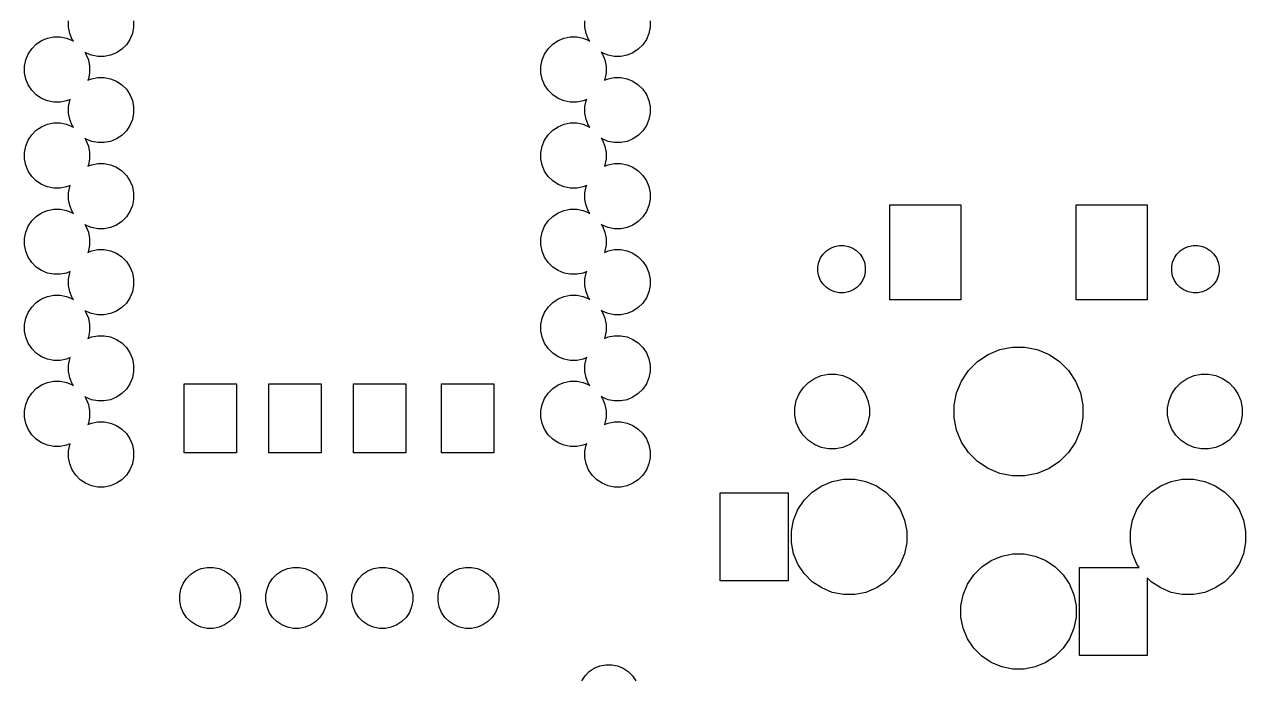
# Model space of a CAD drawing. Extents: x 3.46 to 9.62, y -5.56 to -1.5.
# Drawn here: x 3.591 to 5.01, y -3.029 to -2.271 of the extents above; entities that cross this region are included whole.
import ezdxf

# ---------------------------------------------------------------- set-up
doc = ezdxf.new("R2010")
doc.units = 0
doc.header["$MEASUREMENT"] = 0
doc.layers.add('BLACK', color=7, linetype='CONTINUOUS')

msp = doc.modelspace()

# ---------------------------------------------------------------- linework, layer by layer
at = {"layer": 'BLACK', "linetype": 'CONTINUOUS'}
for p, q in [((3.64239, -2.27404), (3.64239, -2.26657)), ((3.71814, -2.26657), (3.71814, -2.27404)), ((4.24239, -2.27404), (4.24239, -2.26657)), ((4.31814, -2.26657), (4.31814, -2.27404)), ((3.64385, -2.28135), (3.64239, -2.27404)), ((3.6467, -2.28824), (3.64385, -2.28135)), ((3.71669, -2.28135), (3.71383, -2.28824)), ((3.71814, -2.27404), (3.71669, -2.28135)), ((4.24385, -2.28135), (4.24239, -2.27404)), ((4.2467, -2.28824), (4.24385, -2.28135)), ((4.31669, -2.28135), (4.31383, -2.28824)), ((4.31814, -2.27404), (4.31669, -2.28135)), ((3.59972, -2.29909), (3.60499, -2.29381)), ((3.60499, -2.29381), (3.61119, -2.28966)), ((3.61119, -2.28966), (3.61809, -2.28681)), ((3.61809, -2.28681), (3.6254, -2.28535)), ((3.6254, -2.28535), (3.63286, -2.28535)), ((3.63286, -2.28535), (3.64018, -2.28681)), ((3.64018, -2.28681), (3.64707, -2.28966)), ((3.64812, -2.29036), (3.6467, -2.28824)), ((3.64707, -2.28966), (3.64812, -2.29036)), ((3.70969, -2.29445), (3.70441, -2.29972)), ((3.71383, -2.28824), (3.70969, -2.29445)), ((4.19972, -2.29909), (4.20499, -2.29381)), ((4.20499, -2.29381), (4.21119, -2.28966)), ((4.21119, -2.28966), (4.21809, -2.28681)), ((4.21809, -2.28681), (4.2254, -2.28535)), ((4.2254, -2.28535), (4.23286, -2.28535)), ((4.23286, -2.28535), (4.24018, -2.28681)), ((4.24018, -2.28681), (4.24707, -2.28966)), ((4.24812, -2.29036), (4.2467, -2.28824)), ((4.24707, -2.28966), (4.24812, -2.29036)), ((4.30969, -2.29445), (4.30441, -2.29972)), ((4.31383, -2.28824), (4.30969, -2.29445)), ((3.59126, -2.3195), (3.59272, -2.31218)), ((3.59272, -2.31218), (3.59557, -2.30529)), ((3.59557, -2.30529), (3.59972, -2.29909)), ((3.66233, -2.30387), (3.66128, -2.30317)), ((3.66128, -2.30317), (3.6627, -2.30529)), ((3.66922, -2.30672), (3.66233, -2.30387)), ((3.6627, -2.30529), (3.66555, -2.31218)), ((3.66555, -2.31218), (3.66701, -2.3195)), ((3.67654, -2.30818), (3.66922, -2.30672)), ((3.684, -2.30818), (3.67654, -2.30818)), ((3.69132, -2.30672), (3.684, -2.30818)), ((3.69821, -2.30387), (3.69132, -2.30672)), ((3.70441, -2.29972), (3.69821, -2.30387)), ((4.19126, -2.3195), (4.19272, -2.31218)), ((4.19272, -2.31218), (4.19557, -2.30529)), ((4.19557, -2.30529), (4.19972, -2.29909)), ((4.26233, -2.30387), (4.26128, -2.30317)), ((4.26128, -2.30317), (4.2627, -2.30529)), ((4.26922, -2.30672), (4.26233, -2.30387)), ((4.2627, -2.30529), (4.26555, -2.31218)), ((4.26555, -2.31218), (4.26701, -2.3195)), ((4.27654, -2.30818), (4.26922, -2.30672)), ((4.284, -2.30818), (4.27654, -2.30818)), ((4.29132, -2.30672), (4.284, -2.30818)), ((4.29821, -2.30387), (4.29132, -2.30672)), ((4.30441, -2.29972), (4.29821, -2.30387)), ((3.59126, -2.32696), (3.59126, -2.3195)), ((3.66701, -2.3195), (3.66701, -2.32696)), ((4.19126, -2.32696), (4.19126, -2.3195)), ((4.26701, -2.3195), (4.26701, -2.32696)), ((3.59272, -2.33428), (3.59126, -2.32696)), ((3.59557, -2.34117), (3.59272, -2.33428)), ((3.66499, -2.33564), (3.66922, -2.33389)), ((3.66555, -2.33428), (3.66499, -2.33564)), ((3.66701, -2.32696), (3.66555, -2.33428)), ((3.66922, -2.33389), (3.67654, -2.33243)), ((3.67654, -2.33243), (3.684, -2.33243)), ((3.684, -2.33243), (3.69132, -2.33389)), ((3.69132, -2.33389), (3.69821, -2.33674)), ((3.69821, -2.33674), (3.70441, -2.34089)), ((4.19272, -2.33428), (4.19126, -2.32696)), ((4.19557, -2.34117), (4.19272, -2.33428)), ((4.26499, -2.33564), (4.26922, -2.33389)), ((4.26555, -2.33428), (4.26499, -2.33564)), ((4.26701, -2.32696), (4.26555, -2.33428)), ((4.26922, -2.33389), (4.27654, -2.33243)), ((4.27654, -2.33243), (4.284, -2.33243)), ((4.284, -2.33243), (4.29132, -2.33389)), ((4.29132, -2.33389), (4.29821, -2.33674)), ((4.29821, -2.33674), (4.30441, -2.34089)), ((3.59972, -2.34737), (3.59557, -2.34117)), ((3.60499, -2.35265), (3.59972, -2.34737)), ((3.61119, -2.35679), (3.60499, -2.35265)), ((3.70441, -2.34089), (3.70969, -2.34616)), ((3.70969, -2.34616), (3.71383, -2.35236)), ((3.71383, -2.35236), (3.71669, -2.35926)), ((4.19972, -2.34737), (4.19557, -2.34117)), ((4.20499, -2.35265), (4.19972, -2.34737)), ((4.21119, -2.35679), (4.20499, -2.35265)), ((4.30441, -2.34089), (4.30969, -2.34616)), ((4.30969, -2.34616), (4.31383, -2.35236)), ((4.31383, -2.35236), (4.31669, -2.35926)), ((3.61809, -2.35965), (3.61119, -2.35679)), ((3.6254, -2.3611), (3.61809, -2.35965)), ((3.63286, -2.3611), (3.6254, -2.3611)), ((3.64018, -2.35965), (3.63286, -2.3611)), ((3.64441, -2.35789), (3.64018, -2.35965)), ((3.64239, -2.36657), (3.64385, -2.35926)), ((3.64239, -2.37404), (3.64239, -2.36657)), ((3.64385, -2.35926), (3.64441, -2.35789)), ((3.71669, -2.35926), (3.71814, -2.36657)), ((3.71814, -2.36657), (3.71814, -2.37404)), ((4.21809, -2.35965), (4.21119, -2.35679)), ((4.2254, -2.3611), (4.21809, -2.35965)), ((4.23286, -2.3611), (4.2254, -2.3611)), ((4.24018, -2.35965), (4.23286, -2.3611)), ((4.24441, -2.35789), (4.24018, -2.35965)), ((4.24239, -2.36657), (4.24385, -2.35926)), ((4.24239, -2.37404), (4.24239, -2.36657)), ((4.24385, -2.35926), (4.24441, -2.35789)), ((4.31669, -2.35926), (4.31814, -2.36657)), ((4.31814, -2.36657), (4.31814, -2.37404)), ((3.64385, -2.38135), (3.64239, -2.37404)), ((3.6467, -2.38824), (3.64385, -2.38135)), ((3.71669, -2.38135), (3.71383, -2.38824)), ((3.71814, -2.37404), (3.71669, -2.38135)), ((4.24385, -2.38135), (4.24239, -2.37404)), ((4.2467, -2.38824), (4.24385, -2.38135)), ((4.31669, -2.38135), (4.31383, -2.38824)), ((4.31814, -2.37404), (4.31669, -2.38135)), ((3.59972, -2.39909), (3.60499, -2.39381)), ((3.60499, -2.39381), (3.61119, -2.38966)), ((3.61119, -2.38966), (3.61809, -2.38681)), ((3.61809, -2.38681), (3.6254, -2.38535)), ((3.6254, -2.38535), (3.63286, -2.38535)), ((3.63286, -2.38535), (3.64018, -2.38681)), ((3.64018, -2.38681), (3.64707, -2.38966)), ((3.64812, -2.39036), (3.6467, -2.38824)), ((3.64707, -2.38966), (3.64812, -2.39036)), ((3.70969, -2.39445), (3.70441, -2.39972)), ((3.71383, -2.38824), (3.70969, -2.39445)), ((4.19972, -2.39909), (4.20499, -2.39381)), ((4.20499, -2.39381), (4.21119, -2.38966)), ((4.21119, -2.38966), (4.21809, -2.38681)), ((4.21809, -2.38681), (4.2254, -2.38535)), ((4.2254, -2.38535), (4.23286, -2.38535)), ((4.23286, -2.38535), (4.24018, -2.38681)), ((4.24018, -2.38681), (4.24707, -2.38966)), ((4.24812, -2.39036), (4.2467, -2.38824)), ((4.24707, -2.38966), (4.24812, -2.39036)), ((4.30969, -2.39445), (4.30441, -2.39972)), ((4.31383, -2.38824), (4.30969, -2.39445)), ((3.59272, -2.41218), (3.59557, -2.40529)), ((3.59557, -2.40529), (3.59972, -2.39909)), ((3.66233, -2.40387), (3.66128, -2.40317)), ((3.66128, -2.40317), (3.6627, -2.40529)), ((3.66922, -2.40672), (3.66233, -2.40387)), ((3.6627, -2.40529), (3.66555, -2.41218)), ((3.67654, -2.40818), (3.66922, -2.40672)), ((3.684, -2.40818), (3.67654, -2.40818)), ((3.69132, -2.40672), (3.684, -2.40818)), ((3.69821, -2.40387), (3.69132, -2.40672)), ((3.70441, -2.39972), (3.69821, -2.40387)), ((4.19272, -2.41218), (4.19557, -2.40529)), ((4.19557, -2.40529), (4.19972, -2.39909)), ((4.26233, -2.40387), (4.26128, -2.40317)), ((4.26128, -2.40317), (4.2627, -2.40529)), ((4.26922, -2.40672), (4.26233, -2.40387)), ((4.2627, -2.40529), (4.26555, -2.41218)), ((4.27654, -2.40818), (4.26922, -2.40672)), ((4.284, -2.40818), (4.27654, -2.40818)), ((4.29132, -2.40672), (4.284, -2.40818)), ((4.29821, -2.40387), (4.29132, -2.40672)), ((4.30441, -2.39972), (4.29821, -2.40387)), ((3.59126, -2.4195), (3.59272, -2.41218)), ((3.59126, -2.42696), (3.59126, -2.4195)), ((3.66555, -2.41218), (3.66701, -2.4195)), ((3.66701, -2.4195), (3.66701, -2.42696)), ((4.19126, -2.4195), (4.19272, -2.41218)), ((4.19126, -2.42696), (4.19126, -2.4195)), ((4.26555, -2.41218), (4.26701, -2.4195)), ((4.26701, -2.4195), (4.26701, -2.42696)), ((3.59272, -2.43428), (3.59126, -2.42696)), ((3.59557, -2.44117), (3.59272, -2.43428)), ((3.66499, -2.43564), (3.66922, -2.43389)), ((3.66555, -2.43428), (3.66499, -2.43564)), ((3.66701, -2.42696), (3.66555, -2.43428)), ((3.66922, -2.43389), (3.67654, -2.43243)), ((3.67654, -2.43243), (3.684, -2.43243)), ((3.684, -2.43243), (3.69132, -2.43389)), ((3.69132, -2.43389), (3.69821, -2.43674)), ((3.69821, -2.43674), (3.70441, -2.44089)), ((4.19272, -2.43428), (4.19126, -2.42696)), ((4.19557, -2.44117), (4.19272, -2.43428)), ((4.26499, -2.43564), (4.26922, -2.43389)), ((4.26555, -2.43428), (4.26499, -2.43564)), ((4.26701, -2.42696), (4.26555, -2.43428)), ((4.26922, -2.43389), (4.27654, -2.43243)), ((4.27654, -2.43243), (4.284, -2.43243)), ((4.284, -2.43243), (4.29132, -2.43389)), ((4.29132, -2.43389), (4.29821, -2.43674)), ((4.29821, -2.43674), (4.30441, -2.44089)), ((3.59972, -2.44737), (3.59557, -2.44117)), ((3.60499, -2.45265), (3.59972, -2.44737)), ((3.61119, -2.45679), (3.60499, -2.45265)), ((3.70441, -2.44089), (3.70969, -2.44616)), ((3.70969, -2.44616), (3.71383, -2.45236)), ((3.71383, -2.45236), (3.71669, -2.45926)), ((4.19972, -2.44737), (4.19557, -2.44117)), ((4.20499, -2.45265), (4.19972, -2.44737)), ((4.21119, -2.45679), (4.20499, -2.45265)), ((4.30441, -2.44089), (4.30969, -2.44616)), ((4.30969, -2.44616), (4.31383, -2.45236)), ((4.31383, -2.45236), (4.31669, -2.45926)), ((3.61809, -2.45965), (3.61119, -2.45679)), ((3.6254, -2.4611), (3.61809, -2.45965)), ((3.63286, -2.4611), (3.6254, -2.4611)), ((3.64018, -2.45965), (3.63286, -2.4611)), ((3.64441, -2.45789), (3.64018, -2.45965)), ((3.64239, -2.46657), (3.64385, -2.45926)), ((3.64239, -2.47404), (3.64239, -2.46657)), ((3.64385, -2.45926), (3.64441, -2.45789)), ((3.71669, -2.45926), (3.71814, -2.46657)), ((3.71814, -2.46657), (3.71814, -2.47404)), ((4.21809, -2.45965), (4.21119, -2.45679)), ((4.2254, -2.4611), (4.21809, -2.45965)), ((4.23286, -2.4611), (4.2254, -2.4611)), ((4.24018, -2.45965), (4.23286, -2.4611)), ((4.24441, -2.45789), (4.24018, -2.45965)), ((4.24239, -2.46657), (4.24385, -2.45926)), ((4.24239, -2.47404), (4.24239, -2.46657)), ((4.24385, -2.45926), (4.24441, -2.45789)), ((4.31669, -2.45926), (4.31814, -2.46657)), ((4.31814, -2.46657), (4.31814, -2.47404)), ((3.64385, -2.48135), (3.64239, -2.47404)), ((3.6467, -2.48825), (3.64385, -2.48135)), ((3.71669, -2.48135), (3.71383, -2.48825)), ((3.71814, -2.47404), (3.71669, -2.48135)), ((4.24385, -2.48135), (4.24239, -2.47404)), ((4.2467, -2.48825), (4.24385, -2.48135)), ((4.31669, -2.48135), (4.31383, -2.48825)), ((4.31814, -2.47404), (4.31669, -2.48135)), ((4.59646, -2.59059), (4.59646, -2.48035)), ((4.59646, -2.48035), (4.67913, -2.48035)), ((4.67913, -2.48035), (4.67913, -2.59059)), ((4.81299, -2.59059), (4.81299, -2.48035)), ((4.81299, -2.48035), (4.89567, -2.48035)), ((4.89567, -2.48035), (4.89567, -2.59059)), ((3.59972, -2.49909), (3.60499, -2.49381)), ((3.60499, -2.49381), (3.61119, -2.48966)), ((3.61119, -2.48966), (3.61809, -2.48681)), ((3.61809, -2.48681), (3.6254, -2.48535)), ((3.6254, -2.48535), (3.63286, -2.48535)), ((3.63286, -2.48535), (3.64018, -2.48681)), ((3.64018, -2.48681), (3.64707, -2.48966)), ((3.64812, -2.49036), (3.6467, -2.48825)), ((3.64707, -2.48966), (3.64812, -2.49036)), ((3.70969, -2.49445), (3.70441, -2.49972)), ((3.71383, -2.48825), (3.70969, -2.49445)), ((4.19972, -2.49909), (4.20499, -2.49381)), ((4.20499, -2.49381), (4.21119, -2.48966)), ((4.21119, -2.48966), (4.21809, -2.48681)), ((4.21809, -2.48681), (4.2254, -2.48535)), ((4.2254, -2.48535), (4.23286, -2.48535)), ((4.23286, -2.48535), (4.24018, -2.48681)), ((4.24018, -2.48681), (4.24707, -2.48966)), ((4.24812, -2.49036), (4.2467, -2.48825)), ((4.24707, -2.48966), (4.24812, -2.49036)), ((4.30969, -2.49445), (4.30441, -2.49972)), ((4.31383, -2.48825), (4.30969, -2.49445)), ((3.59272, -2.51218), (3.59557, -2.50529)), ((3.59557, -2.50529), (3.59972, -2.49909)), ((3.66233, -2.50387), (3.66128, -2.50317)), ((3.66128, -2.50317), (3.6627, -2.50529)), ((3.66922, -2.50672), (3.66233, -2.50387)), ((3.6627, -2.50529), (3.66555, -2.51218)), ((3.67654, -2.50818), (3.66922, -2.50672)), ((3.684, -2.50818), (3.67654, -2.50818)), ((3.69132, -2.50672), (3.684, -2.50818)), ((3.69821, -2.50387), (3.69132, -2.50672)), ((3.70441, -2.49972), (3.69821, -2.50387)), ((4.19272, -2.51218), (4.19557, -2.50529)), ((4.19557, -2.50529), (4.19972, -2.49909)), ((4.26233, -2.50387), (4.26128, -2.50317)), ((4.26128, -2.50317), (4.2627, -2.50529)), ((4.26922, -2.50672), (4.26233, -2.50387)), ((4.2627, -2.50529), (4.26555, -2.51218)), ((4.27654, -2.50818), (4.26922, -2.50672)), ((4.284, -2.50818), (4.27654, -2.50818)), ((4.29132, -2.50672), (4.284, -2.50818)), ((4.29821, -2.50387), (4.29132, -2.50672)), ((4.30441, -2.49972), (4.29821, -2.50387)), ((3.59126, -2.5195), (3.59272, -2.51218)), ((3.59126, -2.52696), (3.59126, -2.5195)), ((3.66555, -2.51218), (3.66701, -2.5195)), ((3.66701, -2.5195), (3.66701, -2.52696)), ((4.19126, -2.5195), (4.19272, -2.51218)), ((4.19126, -2.52696), (4.19126, -2.5195)), ((4.26555, -2.51218), (4.26701, -2.5195)), ((4.26701, -2.5195), (4.26701, -2.52696)), ((3.59272, -2.53428), (3.59126, -2.52696)), ((3.59557, -2.54117), (3.59272, -2.53428)), ((3.66499, -2.53564), (3.66922, -2.53389)), ((3.66555, -2.53428), (3.66499, -2.53564)), ((3.66701, -2.52696), (3.66555, -2.53428)), ((3.66922, -2.53389), (3.67654, -2.53243)), ((3.67654, -2.53243), (3.684, -2.53243)), ((3.684, -2.53243), (3.69132, -2.53389)), ((3.69132, -2.53389), (3.69821, -2.53674)), ((3.69821, -2.53674), (3.70441, -2.54089)), ((4.19272, -2.53428), (4.19126, -2.52696)), ((4.19557, -2.54117), (4.19272, -2.53428)), ((4.26499, -2.53564), (4.26922, -2.53389)), ((4.26555, -2.53428), (4.26499, -2.53564)), ((4.26701, -2.52696), (4.26555, -2.53428)), ((4.26922, -2.53389), (4.27654, -2.53243)), ((4.27654, -2.53243), (4.284, -2.53243)), ((4.284, -2.53243), (4.29132, -2.53389)), ((4.29132, -2.53389), (4.29821, -2.53674)), ((4.29821, -2.53674), (4.30441, -2.54089)), ((4.51613, -2.54206), (4.51914, -2.53755)), ((4.51914, -2.53755), (4.52298, -2.53371)), ((4.52298, -2.53371), (4.5275, -2.5307)), ((4.5275, -2.5307), (4.53251, -2.52862)), ((4.53251, -2.52862), (4.53784, -2.52756)), ((4.53784, -2.52756), (4.54327, -2.52756)), ((4.54327, -2.52756), (4.54859, -2.52862)), ((4.54859, -2.52862), (4.55361, -2.5307)), ((4.55361, -2.5307), (4.55812, -2.53371)), ((4.55812, -2.53371), (4.56196, -2.53755)), ((4.56196, -2.53755), (4.56497, -2.54206)), ((4.92715, -2.54206), (4.93017, -2.53755)), ((4.93017, -2.53755), (4.93401, -2.53371)), ((4.93401, -2.53371), (4.93852, -2.5307)), ((4.93852, -2.5307), (4.94354, -2.52862)), ((4.94354, -2.52862), (4.94886, -2.52756)), ((4.94886, -2.52756), (4.95429, -2.52756)), ((4.95429, -2.52756), (4.95961, -2.52862)), ((4.95961, -2.52862), (4.96463, -2.5307)), ((4.96463, -2.5307), (4.96914, -2.53371)), ((4.96914, -2.53371), (4.97298, -2.53755)), ((4.97298, -2.53755), (4.976, -2.54206)), ((3.59972, -2.54737), (3.59557, -2.54117)), ((3.60499, -2.55265), (3.59972, -2.54737)), ((3.61119, -2.55679), (3.60499, -2.55265)), ((3.70441, -2.54089), (3.70969, -2.54616)), ((3.70969, -2.54616), (3.71383, -2.55236)), ((3.71383, -2.55236), (3.71669, -2.55926)), ((4.19972, -2.54737), (4.19557, -2.54117)), ((4.20499, -2.55265), (4.19972, -2.54737)), ((4.21119, -2.55679), (4.20499, -2.55265)), ((4.30441, -2.54089), (4.30969, -2.54616)), ((4.30969, -2.54616), (4.31383, -2.55236)), ((4.31383, -2.55236), (4.31669, -2.55926)), ((4.51299, -2.5524), (4.51405, -2.54708)), ((4.51299, -2.55783), (4.51299, -2.5524)), ((4.51405, -2.54708), (4.51613, -2.54206)), ((4.56497, -2.54206), (4.56705, -2.54708)), ((4.56705, -2.54708), (4.56811, -2.5524)), ((4.56811, -2.5524), (4.56811, -2.55783)), ((4.92402, -2.5524), (4.92507, -2.54708)), ((4.92402, -2.55783), (4.92402, -2.5524)), ((4.92507, -2.54708), (4.92715, -2.54206)), ((4.976, -2.54206), (4.97807, -2.54708)), ((4.97807, -2.54708), (4.97913, -2.5524)), ((4.97913, -2.5524), (4.97913, -2.55783)), ((3.61809, -2.55965), (3.61119, -2.55679)), ((3.6254, -2.5611), (3.61809, -2.55965)), ((3.63286, -2.5611), (3.6254, -2.5611)), ((3.64018, -2.55965), (3.63286, -2.5611)), ((3.64441, -2.55789), (3.64018, -2.55965)), ((3.64239, -2.56657), (3.64385, -2.55926)), ((3.64239, -2.57404), (3.64239, -2.56657)), ((3.64385, -2.55926), (3.64441, -2.55789)), ((3.71669, -2.55926), (3.71814, -2.56657)), ((3.71814, -2.56657), (3.71814, -2.57404)), ((4.21809, -2.55965), (4.21119, -2.55679)), ((4.2254, -2.5611), (4.21809, -2.55965)), ((4.23286, -2.5611), (4.2254, -2.5611)), ((4.24018, -2.55965), (4.23286, -2.5611)), ((4.24441, -2.55789), (4.24018, -2.55965)), ((4.24239, -2.56657), (4.24385, -2.55926)), ((4.24239, -2.57404), (4.24239, -2.56657)), ((4.24385, -2.55926), (4.24441, -2.55789)), ((4.31669, -2.55926), (4.31814, -2.56657)), ((4.31814, -2.56657), (4.31814, -2.57404)), ((4.51405, -2.56316), (4.51299, -2.55783)), ((4.51613, -2.56817), (4.51405, -2.56316)), ((4.56705, -2.56316), (4.56497, -2.56817)), ((4.56811, -2.55783), (4.56705, -2.56316)), ((4.92507, -2.56316), (4.92402, -2.55783)), ((4.92715, -2.56817), (4.92507, -2.56316)), ((4.97807, -2.56316), (4.976, -2.56817)), ((4.97913, -2.55783), (4.97807, -2.56316)), ((3.64385, -2.58135), (3.64239, -2.57404)), ((3.6467, -2.58825), (3.64385, -2.58135)), ((3.71669, -2.58135), (3.71383, -2.58825)), ((3.71814, -2.57404), (3.71669, -2.58135)), ((4.24385, -2.58135), (4.24239, -2.57404)), ((4.2467, -2.58825), (4.24385, -2.58135)), ((4.31669, -2.58135), (4.31383, -2.58825)), ((4.31814, -2.57404), (4.31669, -2.58135)), ((4.51914, -2.57269), (4.51613, -2.56817)), ((4.52298, -2.57652), (4.51914, -2.57269)), ((4.5275, -2.57954), (4.52298, -2.57652)), ((4.53251, -2.58162), (4.5275, -2.57954)), ((4.53784, -2.58268), (4.53251, -2.58162)), ((4.54859, -2.58162), (4.54327, -2.58268)), ((4.55361, -2.57954), (4.54859, -2.58162)), ((4.55812, -2.57652), (4.55361, -2.57954)), ((4.56196, -2.57269), (4.55812, -2.57652)), ((4.56497, -2.56817), (4.56196, -2.57269)), ((4.93017, -2.57269), (4.92715, -2.56817)), ((4.93401, -2.57652), (4.93017, -2.57269)), ((4.93852, -2.57954), (4.93401, -2.57652)), ((4.94354, -2.58162), (4.93852, -2.57954)), ((4.94886, -2.58268), (4.94354, -2.58162)), ((4.95961, -2.58162), (4.95429, -2.58268)), ((4.96463, -2.57954), (4.95961, -2.58162)), ((4.96914, -2.57652), (4.96463, -2.57954)), ((4.97298, -2.57269), (4.96914, -2.57652)), ((4.976, -2.56817), (4.97298, -2.57269)), ((3.59972, -2.59909), (3.60499, -2.59381)), ((3.60499, -2.59381), (3.61119, -2.58966)), ((3.61119, -2.58966), (3.61809, -2.58681)), ((3.61809, -2.58681), (3.6254, -2.58535)), ((3.6254, -2.58535), (3.63286, -2.58535)), ((3.63286, -2.58535), (3.64018, -2.58681)), ((3.64018, -2.58681), (3.64707, -2.58966)), ((3.64812, -2.59036), (3.6467, -2.58825)), ((3.64707, -2.58966), (3.64812, -2.59036)), ((3.70969, -2.59445), (3.70441, -2.59972)), ((3.71383, -2.58825), (3.70969, -2.59445)), ((4.19972, -2.59909), (4.20499, -2.59381)), ((4.20499, -2.59381), (4.21119, -2.58966)), ((4.21119, -2.58966), (4.21809, -2.58681)), ((4.21809, -2.58681), (4.2254, -2.58535)), ((4.2254, -2.58535), (4.23286, -2.58535)), ((4.23286, -2.58535), (4.24018, -2.58681)), ((4.24018, -2.58681), (4.24707, -2.58966)), ((4.24812, -2.59036), (4.2467, -2.58825)), ((4.24707, -2.58966), (4.24812, -2.59036)), ((4.30969, -2.59445), (4.30441, -2.59972)), ((4.31383, -2.58825), (4.30969, -2.59445)), ((4.54327, -2.58268), (4.53784, -2.58268)), ((4.67913, -2.59059), (4.59646, -2.59059)), ((4.89567, -2.59059), (4.81299, -2.59059)), ((4.95429, -2.58268), (4.94886, -2.58268)), ((3.59272, -2.61218), (3.59557, -2.60529)), ((3.59557, -2.60529), (3.59972, -2.59909)), ((3.66233, -2.60387), (3.66128, -2.60317)), ((3.66128, -2.60317), (3.6627, -2.60529)), ((3.66922, -2.60672), (3.66233, -2.60387)), ((3.6627, -2.60529), (3.66555, -2.61218)), ((3.67654, -2.60818), (3.66922, -2.60672)), ((3.684, -2.60818), (3.67654, -2.60818)), ((3.69132, -2.60672), (3.684, -2.60818)), ((3.69821, -2.60387), (3.69132, -2.60672)), ((3.70441, -2.59972), (3.69821, -2.60387)), ((4.19272, -2.61218), (4.19557, -2.60529)), ((4.19557, -2.60529), (4.19972, -2.59909)), ((4.26233, -2.60387), (4.26128, -2.60317)), ((4.26128, -2.60317), (4.2627, -2.60529)), ((4.26922, -2.60672), (4.26233, -2.60387)), ((4.2627, -2.60529), (4.26555, -2.61218)), ((4.27654, -2.60818), (4.26922, -2.60672)), ((4.284, -2.60818), (4.27654, -2.60818)), ((4.29132, -2.60672), (4.284, -2.60818)), ((4.29821, -2.60387), (4.29132, -2.60672)), ((4.30441, -2.59972), (4.29821, -2.60387)), ((3.59126, -2.6195), (3.59272, -2.61218)), ((3.59126, -2.62696), (3.59126, -2.6195)), ((3.66555, -2.61218), (3.66701, -2.6195)), ((3.66701, -2.6195), (3.66701, -2.62696)), ((4.19126, -2.6195), (4.19272, -2.61218)), ((4.19126, -2.62696), (4.19126, -2.6195)), ((4.26555, -2.61218), (4.26701, -2.6195)), ((4.26701, -2.6195), (4.26701, -2.62696)), ((3.59272, -2.63428), (3.59126, -2.62696)), ((3.59557, -2.64117), (3.59272, -2.63428)), ((3.66499, -2.63564), (3.66922, -2.63389)), ((3.66555, -2.63428), (3.66499, -2.63564)), ((3.66701, -2.62696), (3.66555, -2.63428)), ((3.66922, -2.63389), (3.67654, -2.63243)), ((3.67654, -2.63243), (3.684, -2.63243)), ((3.684, -2.63243), (3.69132, -2.63389)), ((3.69132, -2.63389), (3.69821, -2.63674)), ((3.69821, -2.63674), (3.70441, -2.64089)), ((4.19272, -2.63428), (4.19126, -2.62696)), ((4.19557, -2.64117), (4.19272, -2.63428)), ((4.26499, -2.63564), (4.26922, -2.63389)), ((4.26555, -2.63428), (4.26499, -2.63564)), ((4.26701, -2.62696), (4.26555, -2.63428)), ((4.26922, -2.63389), (4.27654, -2.63243)), ((4.27654, -2.63243), (4.284, -2.63243)), ((4.284, -2.63243), (4.29132, -2.63389)), ((4.29132, -2.63389), (4.29821, -2.63674)), ((4.29821, -2.63674), (4.30441, -2.64089)), ((3.59972, -2.64737), (3.59557, -2.64117)), ((3.60499, -2.65265), (3.59972, -2.64737)), ((3.61119, -2.65679), (3.60499, -2.65265)), ((3.70441, -2.64089), (3.70969, -2.64616)), ((3.70969, -2.64616), (3.71383, -2.65236)), ((3.71383, -2.65236), (3.71669, -2.65926)), ((4.19972, -2.64737), (4.19557, -2.64117)), ((4.20499, -2.65265), (4.19972, -2.64737)), ((4.21119, -2.65679), (4.20499, -2.65265)), ((4.30441, -2.64089), (4.30969, -2.64616)), ((4.30969, -2.64616), (4.31383, -2.65236)), ((4.31383, -2.65236), (4.31669, -2.65926)), ((4.71063, -2.65418), (4.72424, -2.64854)), ((4.72424, -2.64854), (4.7387, -2.64567)), ((4.7387, -2.64567), (4.75343, -2.64567)), ((4.75343, -2.64567), (4.76788, -2.64854)), ((4.76788, -2.64854), (4.7815, -2.65418)), ((3.61809, -2.65965), (3.61119, -2.65679)), ((3.6254, -2.6611), (3.61809, -2.65965)), ((3.63286, -2.6611), (3.6254, -2.6611)), ((3.64018, -2.65965), (3.63286, -2.6611)), ((3.64441, -2.65789), (3.64018, -2.65965)), ((3.64239, -2.66657), (3.64385, -2.65926)), ((3.64239, -2.67404), (3.64239, -2.66657)), ((3.64385, -2.65926), (3.64441, -2.65789)), ((3.71669, -2.65926), (3.71814, -2.66657)), ((3.71814, -2.66657), (3.71814, -2.67404)), ((4.21809, -2.65965), (4.21119, -2.65679)), ((4.2254, -2.6611), (4.21809, -2.65965)), ((4.23286, -2.6611), (4.2254, -2.6611)), ((4.24018, -2.65965), (4.23286, -2.6611)), ((4.24441, -2.65789), (4.24018, -2.65965)), ((4.24239, -2.66657), (4.24385, -2.65926)), ((4.24239, -2.67404), (4.24239, -2.66657)), ((4.24385, -2.65926), (4.24441, -2.65789)), ((4.31669, -2.65926), (4.31814, -2.66657)), ((4.31814, -2.66657), (4.31814, -2.67404)), ((4.68796, -2.67279), (4.69838, -2.66237)), ((4.69838, -2.66237), (4.71063, -2.65418)), ((4.7815, -2.65418), (4.79375, -2.66237)), ((4.79375, -2.66237), (4.80417, -2.67279)), ((3.64385, -2.68135), (3.64239, -2.67404)), ((3.71814, -2.67404), (3.71669, -2.68135)), ((4.24385, -2.68135), (4.24239, -2.67404)), ((4.31814, -2.67404), (4.31669, -2.68135)), ((4.50901, -2.68209), (4.5169, -2.67883)), ((4.5169, -2.67883), (4.52526, -2.67717)), ((4.52526, -2.67717), (4.53379, -2.67717)), ((4.53379, -2.67717), (4.54216, -2.67883)), ((4.54216, -2.67883), (4.55004, -2.68209)), ((4.67977, -2.68504), (4.68796, -2.67279)), ((4.80417, -2.67279), (4.81235, -2.68504)), ((4.94208, -2.68209), (4.94997, -2.67883)), ((4.94997, -2.67883), (4.95833, -2.67717)), ((4.95833, -2.67717), (4.96686, -2.67717)), ((4.96686, -2.67717), (4.97523, -2.67883)), ((4.97523, -2.67883), (4.98311, -2.68209)), ((3.59972, -2.69909), (3.60499, -2.69381)), ((3.60499, -2.69381), (3.61119, -2.68966)), ((3.61119, -2.68966), (3.61809, -2.68681)), ((3.61809, -2.68681), (3.6254, -2.68535)), ((3.6254, -2.68535), (3.63286, -2.68535)), ((3.63286, -2.68535), (3.64018, -2.68681)), ((3.64018, -2.68681), (3.64707, -2.68966)), ((3.6467, -2.68824), (3.64385, -2.68135)), ((3.64812, -2.69036), (3.6467, -2.68824)), ((3.64707, -2.68966), (3.64812, -2.69036)), ((3.70969, -2.69445), (3.70441, -2.69972)), ((3.71383, -2.68824), (3.70969, -2.69445)), ((3.71669, -2.68135), (3.71383, -2.68824)), ((3.77671, -2.76842), (3.77671, -2.68827)), ((3.77671, -2.68827), (3.83746, -2.68827)), ((3.83746, -2.68827), (3.83746, -2.76842)), ((3.87514, -2.76842), (3.87514, -2.68827)), ((3.87514, -2.68827), (3.93589, -2.68827)), ((3.93589, -2.68827), (3.93589, -2.76842)), ((3.97356, -2.76842), (3.97356, -2.68827)), ((3.97356, -2.68827), (4.03431, -2.68827)), ((4.03431, -2.68827), (4.03431, -2.76842)), ((4.07593, -2.76842), (4.07593, -2.68827)), ((4.07593, -2.68827), (4.13667, -2.68827)), ((4.13667, -2.68827), (4.13667, -2.76842)), ((4.19972, -2.69909), (4.20499, -2.69381)), ((4.20499, -2.69381), (4.21119, -2.68966)), ((4.21119, -2.68966), (4.21809, -2.68681)), ((4.21809, -2.68681), (4.2254, -2.68535)), ((4.2254, -2.68535), (4.23286, -2.68535)), ((4.23286, -2.68535), (4.24018, -2.68681)), ((4.24018, -2.68681), (4.24707, -2.68966)), ((4.2467, -2.68824), (4.24385, -2.68135)), ((4.24812, -2.69036), (4.2467, -2.68824)), ((4.24707, -2.68966), (4.24812, -2.69036)), ((4.30969, -2.69445), (4.30441, -2.69972)), ((4.31383, -2.68824), (4.30969, -2.69445)), ((4.31669, -2.68135), (4.31383, -2.68824)), ((4.49115, -2.69996), (4.49589, -2.69287)), ((4.49589, -2.69287), (4.50192, -2.68683)), ((4.50192, -2.68683), (4.50901, -2.68209)), ((4.55004, -2.68209), (4.55713, -2.68683)), ((4.55713, -2.68683), (4.56317, -2.69287)), ((4.56317, -2.69287), (4.56791, -2.69996)), ((4.67413, -2.69865), (4.67977, -2.68504)), ((4.81235, -2.68504), (4.81799, -2.69865)), ((4.92422, -2.69996), (4.92896, -2.69287)), ((4.92896, -2.69287), (4.93499, -2.68683)), ((4.93499, -2.68683), (4.94208, -2.68209)), ((4.98311, -2.68209), (4.99021, -2.68683)), ((4.99021, -2.68683), (4.99624, -2.69287)), ((4.99624, -2.69287), (5.00098, -2.69996)), ((3.59272, -2.71218), (3.59557, -2.70529)), ((3.59557, -2.70529), (3.59972, -2.69909)), ((3.66233, -2.70387), (3.66128, -2.70317)), ((3.66128, -2.70317), (3.6627, -2.70529)), ((3.66922, -2.70672), (3.66233, -2.70387)), ((3.6627, -2.70529), (3.66555, -2.71218)), ((3.67654, -2.70818), (3.66922, -2.70672)), ((3.684, -2.70818), (3.67654, -2.70818)), ((3.69132, -2.70672), (3.684, -2.70818)), ((3.69821, -2.70387), (3.69132, -2.70672)), ((3.70441, -2.69972), (3.69821, -2.70387)), ((4.19272, -2.71218), (4.19557, -2.70529)), ((4.19557, -2.70529), (4.19972, -2.69909)), ((4.26233, -2.70387), (4.26128, -2.70317)), ((4.26128, -2.70317), (4.2627, -2.70529)), ((4.26922, -2.70672), (4.26233, -2.70387)), ((4.2627, -2.70529), (4.26555, -2.71218)), ((4.27654, -2.70818), (4.26922, -2.70672)), ((4.284, -2.70818), (4.27654, -2.70818)), ((4.29132, -2.70672), (4.284, -2.70818)), ((4.29821, -2.70387), (4.29132, -2.70672)), ((4.30441, -2.69972), (4.29821, -2.70387)), ((4.48622, -2.71621), (4.48788, -2.70784)), ((4.48788, -2.70784), (4.49115, -2.69996)), ((4.56791, -2.69996), (4.57117, -2.70784)), ((4.57117, -2.70784), (4.57283, -2.71621)), ((4.67126, -2.7131), (4.67413, -2.69865)), ((4.81799, -2.69865), (4.82087, -2.7131)), ((4.91929, -2.71621), (4.92096, -2.70784)), ((4.92096, -2.70784), (4.92422, -2.69996)), ((5.00098, -2.69996), (5.00424, -2.70784)), ((5.00424, -2.70784), (5.00591, -2.71621)), ((3.59126, -2.7195), (3.59272, -2.71218)), ((3.59126, -2.72696), (3.59126, -2.7195)), ((3.66555, -2.71218), (3.66701, -2.7195)), ((3.66701, -2.7195), (3.66701, -2.72696)), ((4.19126, -2.7195), (4.19272, -2.71218)), ((4.19126, -2.72696), (4.19126, -2.7195)), ((4.26555, -2.71218), (4.26701, -2.7195)), ((4.26701, -2.7195), (4.26701, -2.72696)), ((4.48622, -2.72474), (4.48622, -2.71621)), ((4.57283, -2.71621), (4.57283, -2.72474)), ((4.67126, -2.72784), (4.67126, -2.7131)), ((4.82087, -2.7131), (4.82087, -2.72784)), ((4.91929, -2.72474), (4.91929, -2.71621)), ((5.00591, -2.71621), (5.00591, -2.72474)), ((3.59272, -2.73428), (3.59126, -2.72696)), ((3.59557, -2.74117), (3.59272, -2.73428)), ((3.66499, -2.73564), (3.66922, -2.73389)), ((3.66555, -2.73428), (3.66499, -2.73564)), ((3.66701, -2.72696), (3.66555, -2.73428)), ((3.66922, -2.73389), (3.67654, -2.73243)), ((3.67654, -2.73243), (3.684, -2.73243)), ((3.684, -2.73243), (3.69132, -2.73389)), ((3.69132, -2.73389), (3.69821, -2.73674)), ((3.69821, -2.73674), (3.70441, -2.74089)), ((4.19272, -2.73428), (4.19126, -2.72696)), ((4.19557, -2.74117), (4.19272, -2.73428)), ((4.26499, -2.73564), (4.26922, -2.73389)), ((4.26555, -2.73428), (4.26499, -2.73564)), ((4.26701, -2.72696), (4.26555, -2.73428)), ((4.26922, -2.73389), (4.27654, -2.73243)), ((4.27654, -2.73243), (4.284, -2.73243)), ((4.284, -2.73243), (4.29132, -2.73389)), ((4.29132, -2.73389), (4.29821, -2.73674)), ((4.29821, -2.73674), (4.30441, -2.74089)), ((4.48788, -2.7331), (4.48622, -2.72474)), ((4.49115, -2.74099), (4.48788, -2.7331)), ((4.57117, -2.7331), (4.56791, -2.74099)), ((4.57283, -2.72474), (4.57117, -2.7331)), ((4.67413, -2.74229), (4.67126, -2.72784)), ((4.82087, -2.72784), (4.81799, -2.74229)), ((4.92096, -2.7331), (4.91929, -2.72474)), ((4.92422, -2.74099), (4.92096, -2.7331)), ((5.00424, -2.7331), (5.00098, -2.74099)), ((5.00591, -2.72474), (5.00424, -2.7331)), ((3.59972, -2.74737), (3.59557, -2.74117)), ((3.60499, -2.75265), (3.59972, -2.74737)), ((3.70441, -2.74089), (3.70969, -2.74616)), ((3.70969, -2.74616), (3.71383, -2.75236)), ((4.19972, -2.74737), (4.19557, -2.74117)), ((4.20499, -2.75265), (4.19972, -2.74737)), ((4.30441, -2.74089), (4.30969, -2.74616)), ((4.30969, -2.74616), (4.31383, -2.75236)), ((4.49589, -2.74808), (4.49115, -2.74099)), ((4.50192, -2.75411), (4.49589, -2.74808)), ((4.56317, -2.74808), (4.55713, -2.75411)), ((4.56791, -2.74099), (4.56317, -2.74808)), ((4.67977, -2.7559), (4.67413, -2.74229)), ((4.81799, -2.74229), (4.81235, -2.7559)), ((4.92896, -2.74808), (4.92422, -2.74099)), ((4.93499, -2.75411), (4.92896, -2.74808)), ((4.99624, -2.74808), (4.99021, -2.75411)), ((5.00098, -2.74099), (4.99624, -2.74808)), ((3.61119, -2.75679), (3.60499, -2.75265)), ((3.61809, -2.75965), (3.61119, -2.75679)), ((3.6254, -2.7611), (3.61809, -2.75965)), ((3.63286, -2.7611), (3.6254, -2.7611)), ((3.64018, -2.75965), (3.63286, -2.7611)), ((3.64441, -2.75789), (3.64018, -2.75965)), ((3.64239, -2.76657), (3.64385, -2.75926)), ((3.64385, -2.75926), (3.64441, -2.75789)), ((3.71383, -2.75236), (3.71669, -2.75926)), ((3.71669, -2.75926), (3.71814, -2.76657)), ((4.21119, -2.75679), (4.20499, -2.75265)), ((4.21809, -2.75965), (4.21119, -2.75679)), ((4.2254, -2.7611), (4.21809, -2.75965)), ((4.23286, -2.7611), (4.2254, -2.7611)), ((4.24018, -2.75965), (4.23286, -2.7611)), ((4.24441, -2.75789), (4.24018, -2.75965)), ((4.24239, -2.76657), (4.24385, -2.75926)), ((4.24385, -2.75926), (4.24441, -2.75789)), ((4.31383, -2.75236), (4.31669, -2.75926)), ((4.31669, -2.75926), (4.31814, -2.76657)), ((4.50901, -2.75885), (4.50192, -2.75411)), ((4.5169, -2.76212), (4.50901, -2.75885)), ((4.52526, -2.76378), (4.5169, -2.76212)), ((4.53379, -2.76378), (4.52526, -2.76378)), ((4.54216, -2.76212), (4.53379, -2.76378)), ((4.55004, -2.75885), (4.54216, -2.76212)), ((4.55713, -2.75411), (4.55004, -2.75885)), ((4.68796, -2.76816), (4.67977, -2.7559)), ((4.81235, -2.7559), (4.80417, -2.76816)), ((4.94208, -2.75885), (4.93499, -2.75411)), ((4.94997, -2.76212), (4.94208, -2.75885)), ((4.95833, -2.76378), (4.94997, -2.76212)), ((4.96686, -2.76378), (4.95833, -2.76378)), ((4.97523, -2.76212), (4.96686, -2.76378)), ((4.98311, -2.75885), (4.97523, -2.76212)), ((4.99021, -2.75411), (4.98311, -2.75885)), ((3.64239, -2.77404), (3.64239, -2.76657)), ((3.64385, -2.78135), (3.64239, -2.77404)), ((3.71814, -2.77404), (3.71669, -2.78135)), ((3.71814, -2.76657), (3.71814, -2.77404)), ((3.83746, -2.76842), (3.77671, -2.76842)), ((3.93589, -2.76842), (3.87514, -2.76842)), ((4.03431, -2.76842), (3.97356, -2.76842)), ((4.13667, -2.76842), (4.07593, -2.76842)), ((4.24239, -2.77404), (4.24239, -2.76657)), ((4.24385, -2.78135), (4.24239, -2.77404)), ((4.31814, -2.77404), (4.31669, -2.78135)), ((4.31814, -2.76657), (4.31814, -2.77404)), ((4.69838, -2.77858), (4.68796, -2.76816)), ((4.71063, -2.78676), (4.69838, -2.77858)), ((4.79375, -2.77858), (4.7815, -2.78676)), ((4.80417, -2.76816), (4.79375, -2.77858)), ((3.6467, -2.78824), (3.64385, -2.78135)), ((3.65085, -2.79445), (3.6467, -2.78824)), ((3.65613, -2.79972), (3.65085, -2.79445)), ((3.70969, -2.79445), (3.70441, -2.79972)), ((3.71383, -2.78824), (3.70969, -2.79445)), ((3.71669, -2.78135), (3.71383, -2.78824)), ((4.2467, -2.78824), (4.24385, -2.78135)), ((4.25085, -2.79445), (4.2467, -2.78824)), ((4.25613, -2.79972), (4.25085, -2.79445)), ((4.30969, -2.79445), (4.30441, -2.79972)), ((4.31383, -2.78824), (4.30969, -2.79445)), ((4.31669, -2.78135), (4.31383, -2.78824)), ((4.72424, -2.7924), (4.71063, -2.78676)), ((4.7387, -2.79528), (4.72424, -2.7924)), ((4.76788, -2.7924), (4.75343, -2.79528)), ((4.7815, -2.78676), (4.76788, -2.7924)), ((3.66233, -2.80387), (3.65613, -2.79972)), ((3.66922, -2.80672), (3.66233, -2.80387)), ((3.67654, -2.80818), (3.66922, -2.80672)), ((3.684, -2.80818), (3.67654, -2.80818)), ((3.69132, -2.80672), (3.684, -2.80818)), ((3.69821, -2.80387), (3.69132, -2.80672)), ((3.70441, -2.79972), (3.69821, -2.80387)), ((4.26233, -2.80387), (4.25613, -2.79972)), ((4.26922, -2.80672), (4.26233, -2.80387)), ((4.27654, -2.80818), (4.26922, -2.80672)), ((4.284, -2.80818), (4.27654, -2.80818)), ((4.29132, -2.80672), (4.284, -2.80818)), ((4.29821, -2.80387), (4.29132, -2.80672)), ((4.30441, -2.79972), (4.29821, -2.80387)), ((4.50655, -2.81415), (4.51751, -2.80683)), ((4.51751, -2.80683), (4.52969, -2.80178)), ((4.52969, -2.80178), (4.54262, -2.79921)), ((4.54262, -2.79921), (4.5558, -2.79921)), ((4.5558, -2.79921), (4.56874, -2.80178)), ((4.56874, -2.80178), (4.58092, -2.80683)), ((4.58092, -2.80683), (4.59188, -2.81415)), ((4.75343, -2.79528), (4.7387, -2.79528)), ((4.90025, -2.81415), (4.91121, -2.80683)), ((4.91121, -2.80683), (4.92339, -2.80178)), ((4.92339, -2.80178), (4.93632, -2.79921)), ((4.93632, -2.79921), (4.94951, -2.79921)), ((4.94951, -2.79921), (4.96244, -2.80178)), ((4.96244, -2.80178), (4.97462, -2.80683)), ((4.97462, -2.80683), (4.98558, -2.81415)), ((4.39961, -2.91732), (4.39961, -2.81496)), ((4.39961, -2.81496), (4.47835, -2.81496)), ((4.47835, -2.81496), (4.47835, -2.91732)), ((4.49723, -2.82348), (4.50655, -2.81415)), ((4.59188, -2.81415), (4.6012, -2.82348)), ((4.89093, -2.82348), (4.90025, -2.81415)), ((4.98558, -2.81415), (4.9949, -2.82348)), ((4.48486, -2.84662), (4.4899, -2.83444)), ((4.4899, -2.83444), (4.49723, -2.82348)), ((4.6012, -2.82348), (4.60852, -2.83444)), ((4.60852, -2.83444), (4.61357, -2.84662)), ((4.87856, -2.84662), (4.8836, -2.83444)), ((4.8836, -2.83444), (4.89093, -2.82348)), ((4.9949, -2.82348), (5.00223, -2.83444)), ((5.00223, -2.83444), (5.00727, -2.84662)), ((4.48228, -2.85955), (4.48486, -2.84662)), ((4.61357, -2.84662), (4.61614, -2.85955)), ((4.87598, -2.85955), (4.87856, -2.84662)), ((5.00727, -2.84662), (5.00984, -2.85955)), ((4.48228, -2.87273), (4.48228, -2.85955)), ((4.61614, -2.85955), (4.61614, -2.87273)), ((4.87598, -2.87273), (4.87598, -2.85955)), ((5.00984, -2.85955), (5.00984, -2.87273)), ((4.48486, -2.88566), (4.48228, -2.87273)), ((4.61614, -2.87273), (4.61357, -2.88566)), ((4.87856, -2.88566), (4.87598, -2.87273)), ((5.00984, -2.87273), (5.00727, -2.88566)), ((4.4899, -2.89784), (4.48486, -2.88566)), ((4.61357, -2.88566), (4.60852, -2.89784)), ((4.7034, -2.90077), (4.71436, -2.89344)), ((4.71436, -2.89344), (4.72654, -2.8884)), ((4.72654, -2.8884), (4.73947, -2.88583)), ((4.73947, -2.88583), (4.75265, -2.88583)), ((4.75265, -2.88583), (4.76559, -2.8884)), ((4.76559, -2.8884), (4.77777, -2.89344)), ((4.77777, -2.89344), (4.78873, -2.90077)), ((4.8836, -2.89784), (4.87856, -2.88566)), ((5.00727, -2.88566), (5.00223, -2.89784)), ((3.78454, -2.90953), (3.79033, -2.90566)), ((3.79033, -2.90566), (3.79677, -2.90299)), ((3.79677, -2.90299), (3.8036, -2.90163)), ((3.8036, -2.90163), (3.81057, -2.90163)), ((3.81057, -2.90163), (3.8174, -2.90299)), ((3.8174, -2.90299), (3.82384, -2.90566)), ((3.82384, -2.90566), (3.82964, -2.90953)), ((3.88454, -2.90953), (3.89033, -2.90566)), ((3.89033, -2.90566), (3.89677, -2.90299)), ((3.89677, -2.90299), (3.9036, -2.90163)), ((3.9036, -2.90163), (3.91057, -2.90163)), ((3.91057, -2.90163), (3.9174, -2.90299)), ((3.9174, -2.90299), (3.92384, -2.90566)), ((3.92384, -2.90566), (3.92964, -2.90953)), ((3.98454, -2.90953), (3.99033, -2.90566)), ((3.99033, -2.90566), (3.99677, -2.90299)), ((3.99677, -2.90299), (4.0036, -2.90163)), ((4.0036, -2.90163), (4.01057, -2.90163)), ((4.01057, -2.90163), (4.0174, -2.90299)), ((4.0174, -2.90299), (4.02384, -2.90566)), ((4.02384, -2.90566), (4.02964, -2.90953)), ((4.08454, -2.90953), (4.09033, -2.90566)), ((4.09033, -2.90566), (4.09677, -2.90299)), ((4.09677, -2.90299), (4.1036, -2.90163)), ((4.1036, -2.90163), (4.11057, -2.90163)), ((4.11057, -2.90163), (4.1174, -2.90299)), ((4.1174, -2.90299), (4.12384, -2.90566)), ((4.12384, -2.90566), (4.12964, -2.90953)), ((4.49723, -2.90881), (4.4899, -2.89784)), ((4.60852, -2.89784), (4.6012, -2.90881)), ((4.69408, -2.91009), (4.7034, -2.90077)), ((4.78873, -2.90077), (4.79805, -2.91009)), ((4.81693, -3.00394), (4.81693, -2.90157)), ((4.81693, -2.90157), (4.88609, -2.90157)), ((4.88609, -2.90157), (4.8836, -2.89784)), ((5.00223, -2.89784), (4.9949, -2.90881)), ((3.77307, -2.92669), (3.77574, -2.92025)), ((3.77574, -2.92025), (3.77961, -2.91446)), ((3.77961, -2.91446), (3.78454, -2.90953)), ((3.82964, -2.90953), (3.83456, -2.91446)), ((3.83456, -2.91446), (3.83843, -2.92025)), ((3.83843, -2.92025), (3.8411, -2.92669)), ((3.87307, -2.92669), (3.87574, -2.92025)), ((3.87574, -2.92025), (3.87961, -2.91446)), ((3.87961, -2.91446), (3.88454, -2.90953)), ((3.92964, -2.90953), (3.93456, -2.91446)), ((3.93456, -2.91446), (3.93843, -2.92025)), ((3.93843, -2.92025), (3.9411, -2.92669)), ((3.97307, -2.92669), (3.97574, -2.92025)), ((3.97574, -2.92025), (3.97961, -2.91446)), ((3.97961, -2.91446), (3.98454, -2.90953)), ((4.02964, -2.90953), (4.03456, -2.91446)), ((4.03456, -2.91446), (4.03843, -2.92025)), ((4.03843, -2.92025), (4.0411, -2.92669)), ((4.07307, -2.92669), (4.07574, -2.92025)), ((4.07574, -2.92025), (4.07961, -2.91446)), ((4.07961, -2.91446), (4.08454, -2.90953)), ((4.12964, -2.90953), (4.13456, -2.91446)), ((4.13456, -2.91446), (4.13843, -2.92025)), ((4.13843, -2.92025), (4.1411, -2.92669)), ((4.47835, -2.91732), (4.39961, -2.91732)), ((4.50655, -2.91813), (4.49723, -2.90881)), ((4.51751, -2.92545), (4.50655, -2.91813)), ((4.59188, -2.91813), (4.58092, -2.92545)), ((4.6012, -2.90881), (4.59188, -2.91813)), ((4.68171, -2.93323), (4.68675, -2.92105)), ((4.68675, -2.92105), (4.69408, -2.91009)), ((4.79805, -2.91009), (4.80537, -2.92105)), ((4.80537, -2.92105), (4.81042, -2.93323)), ((4.90025, -2.91813), (4.89567, -2.91355)), ((4.89567, -2.91355), (4.89567, -3.00394)), ((4.91121, -2.92545), (4.90025, -2.91813)), ((4.98558, -2.91813), (4.97462, -2.92545)), ((4.9949, -2.90881), (4.98558, -2.91813)), ((3.77171, -2.93352), (3.77307, -2.92669)), ((3.77171, -2.94049), (3.77171, -2.93352)), ((3.8411, -2.92669), (3.84246, -2.93352)), ((3.84246, -2.93352), (3.84246, -2.94049)), ((3.87171, -2.93352), (3.87307, -2.92669)), ((3.87171, -2.94049), (3.87171, -2.93352)), ((3.9411, -2.92669), (3.94246, -2.93352)), ((3.94246, -2.93352), (3.94246, -2.94049)), ((3.97171, -2.93352), (3.97307, -2.92669)), ((3.97171, -2.94049), (3.97171, -2.93352)), ((4.0411, -2.92669), (4.04246, -2.93352)), ((4.04246, -2.93352), (4.04246, -2.94049)), ((4.07171, -2.93352), (4.07307, -2.92669)), ((4.07171, -2.94049), (4.07171, -2.93352)), ((4.1411, -2.92669), (4.14246, -2.93352)), ((4.14246, -2.93352), (4.14246, -2.94049)), ((4.52969, -2.9305), (4.51751, -2.92545)), ((4.54262, -2.93307), (4.52969, -2.9305)), ((4.5558, -2.93307), (4.54262, -2.93307)), ((4.56874, -2.9305), (4.5558, -2.93307)), ((4.58092, -2.92545), (4.56874, -2.9305)), ((4.67913, -2.94616), (4.68171, -2.93323)), ((4.81042, -2.93323), (4.81299, -2.94616)), ((4.92339, -2.9305), (4.91121, -2.92545)), ((4.93632, -2.93307), (4.92339, -2.9305)), ((4.94951, -2.93307), (4.93632, -2.93307)), ((4.96244, -2.9305), (4.94951, -2.93307)), ((4.97462, -2.92545), (4.96244, -2.9305)), ((3.77307, -2.94733), (3.77171, -2.94049)), ((3.77574, -2.95376), (3.77307, -2.94733)), ((3.8411, -2.94733), (3.83843, -2.95376)), ((3.84246, -2.94049), (3.8411, -2.94733)), ((3.87307, -2.94733), (3.87171, -2.94049)), ((3.87574, -2.95376), (3.87307, -2.94733)), ((3.9411, -2.94733), (3.93843, -2.95376)), ((3.94246, -2.94049), (3.9411, -2.94733)), ((3.97307, -2.94733), (3.97171, -2.94049)), ((3.97574, -2.95376), (3.97307, -2.94733)), ((4.0411, -2.94733), (4.03843, -2.95376)), ((4.04246, -2.94049), (4.0411, -2.94733)), ((4.07307, -2.94733), (4.07171, -2.94049)), ((4.07574, -2.95376), (4.07307, -2.94733)), ((4.1411, -2.94733), (4.13843, -2.95376)), ((4.14246, -2.94049), (4.1411, -2.94733)), ((4.67913, -2.95935), (4.67913, -2.94616)), ((4.81299, -2.94616), (4.81299, -2.95935)), ((3.77961, -2.95956), (3.77574, -2.95376)), ((3.78454, -2.96448), (3.77961, -2.95956)), ((3.79033, -2.96836), (3.78454, -2.96448)), ((3.82964, -2.96448), (3.82384, -2.96836)), ((3.83456, -2.95956), (3.82964, -2.96448)), ((3.83843, -2.95376), (3.83456, -2.95956)), ((3.87961, -2.95956), (3.87574, -2.95376)), ((3.88454, -2.96448), (3.87961, -2.95956)), ((3.89033, -2.96836), (3.88454, -2.96448)), ((3.92964, -2.96448), (3.92384, -2.96836)), ((3.93456, -2.95956), (3.92964, -2.96448)), ((3.93843, -2.95376), (3.93456, -2.95956)), ((3.97961, -2.95956), (3.97574, -2.95376)), ((3.98454, -2.96448), (3.97961, -2.95956)), ((3.99033, -2.96836), (3.98454, -2.96448)), ((4.02964, -2.96448), (4.02384, -2.96836)), ((4.03456, -2.95956), (4.02964, -2.96448)), ((4.03843, -2.95376), (4.03456, -2.95956)), ((4.07961, -2.95956), (4.07574, -2.95376)), ((4.08454, -2.96448), (4.07961, -2.95956)), ((4.09033, -2.96836), (4.08454, -2.96448)), ((4.12964, -2.96448), (4.12384, -2.96836)), ((4.13456, -2.95956), (4.12964, -2.96448)), ((4.13843, -2.95376), (4.13456, -2.95956)), ((4.68171, -2.97228), (4.67913, -2.95935)), ((4.81299, -2.95935), (4.81042, -2.97228)), ((3.79677, -2.97102), (3.79033, -2.96836)), ((3.8036, -2.97238), (3.79677, -2.97102)), ((3.81057, -2.97238), (3.8036, -2.97238)), ((3.8174, -2.97102), (3.81057, -2.97238)), ((3.82384, -2.96836), (3.8174, -2.97102)), ((3.89677, -2.97102), (3.89033, -2.96836)), ((3.9036, -2.97238), (3.89677, -2.97102)), ((3.91057, -2.97238), (3.9036, -2.97238)), ((3.9174, -2.97102), (3.91057, -2.97238)), ((3.92384, -2.96836), (3.9174, -2.97102)), ((3.99677, -2.97102), (3.99033, -2.96836)), ((4.0036, -2.97238), (3.99677, -2.97102)), ((4.01057, -2.97238), (4.0036, -2.97238)), ((4.0174, -2.97102), (4.01057, -2.97238)), ((4.02384, -2.96836), (4.0174, -2.97102)), ((4.09677, -2.97102), (4.09033, -2.96836)), ((4.1036, -2.97238), (4.09677, -2.97102)), ((4.11057, -2.97238), (4.1036, -2.97238)), ((4.1174, -2.97102), (4.11057, -2.97238)), ((4.12384, -2.96836), (4.1174, -2.97102)), ((4.68675, -2.98446), (4.68171, -2.97228)), ((4.81042, -2.97228), (4.80537, -2.98446)), ((4.69408, -2.99542), (4.68675, -2.98446)), ((4.80537, -2.98446), (4.79805, -2.99542)), ((4.7034, -3.00474), (4.69408, -2.99542)), ((4.71436, -3.01207), (4.7034, -3.00474)), ((4.78873, -3.00474), (4.77777, -3.01207)), ((4.79805, -2.99542), (4.78873, -3.00474)), ((4.89567, -3.00394), (4.81693, -3.00394)), ((4.24745, -3.02252), (4.25324, -3.01865)), ((4.25324, -3.01865), (4.25968, -3.01599)), ((4.25968, -3.01599), (4.26652, -3.01463)), ((4.26652, -3.01463), (4.27348, -3.01463)), ((4.27348, -3.01463), (4.28032, -3.01599)), ((4.28032, -3.01599), (4.28676, -3.01865)), ((4.28676, -3.01865), (4.29255, -3.02252)), ((4.72654, -3.01711), (4.71436, -3.01207)), ((4.73947, -3.01969), (4.72654, -3.01711)), ((4.75265, -3.01969), (4.73947, -3.01969)), ((4.76559, -3.01711), (4.75265, -3.01969)), ((4.77777, -3.01207), (4.76559, -3.01711)), ((4.23865, -3.03324), (4.24252, -3.02745)), ((4.24252, -3.02745), (4.24745, -3.02252)), ((4.29255, -3.02252), (4.29748, -3.02745)), ((4.29748, -3.02745), (4.30135, -3.03324))]:
    msp.add_line(p, q, dxfattribs=at)

doc.saveas('drawing.dxf')
